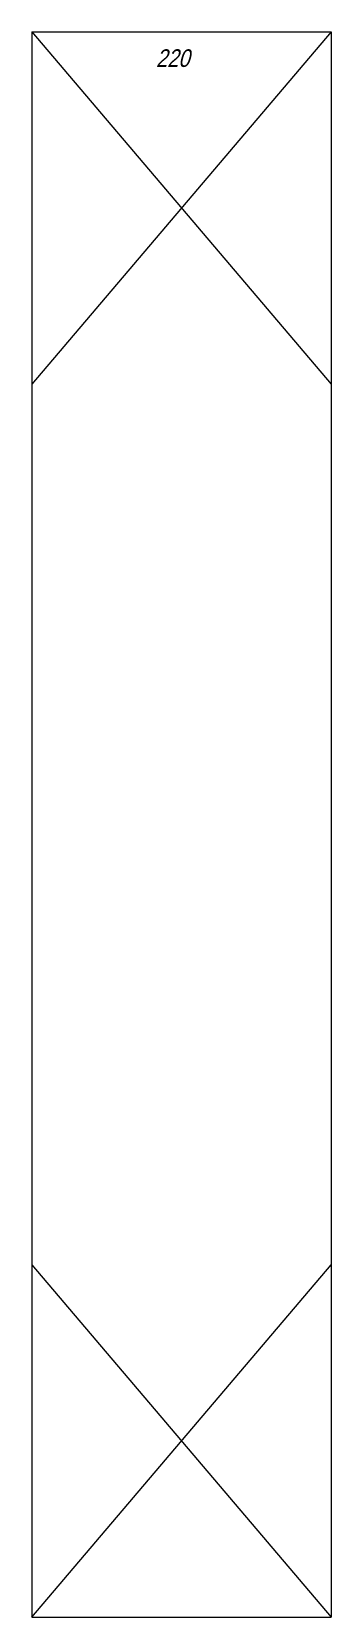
# Model space of a CAD drawing. Header units: millimetres. Extents: x 0 to 34, y -90 to 90.
import ezdxf
from ezdxf.enums import TextEntityAlignment as Align

# ---------------------------------------------------------------- set-up
doc = ezdxf.new("R2010")
doc.units = ezdxf.units.MM
doc.header["$LTSCALE"] = 0.5
doc.layers.get('0').update_dxf_attribs({"color": 9, "lineweight": 15})
doc.layers.add('Namebox', color=9, linetype='Continuous', lineweight=20)
doc.styles.add('Longhand', font='vnfont.shx', dxfattribs={"width": 0.85, "oblique": 15})

msp = doc.modelspace()

# ---------------------------------------------------------------- linework, layer by layer
at = {"ltscale": 0.5}
for p, q in [((0, 90), (0, -90)), ((0, 90), (34, 90)), ((0, 90), (34, 50)), ((34, 90), (0, 50)), ((34, 90), (34, -90)), ((0, -50), (34, -90)), ((0, -90), (34, -50)), ((0, -90), (34, -90))]:
    msp.add_line(p, q, dxfattribs=at)

# ---------------------------------------------------------------- texts
at = {"layer": 'Namebox', "color": 4, "style": 'Longhand', "oblique": 15, "width": 0.85}
msp.add_text('220', height=2, dxfattribs=at).set_placement((16, 88), align=Align.TOP_CENTER)

doc.saveas('drawing.dxf')
